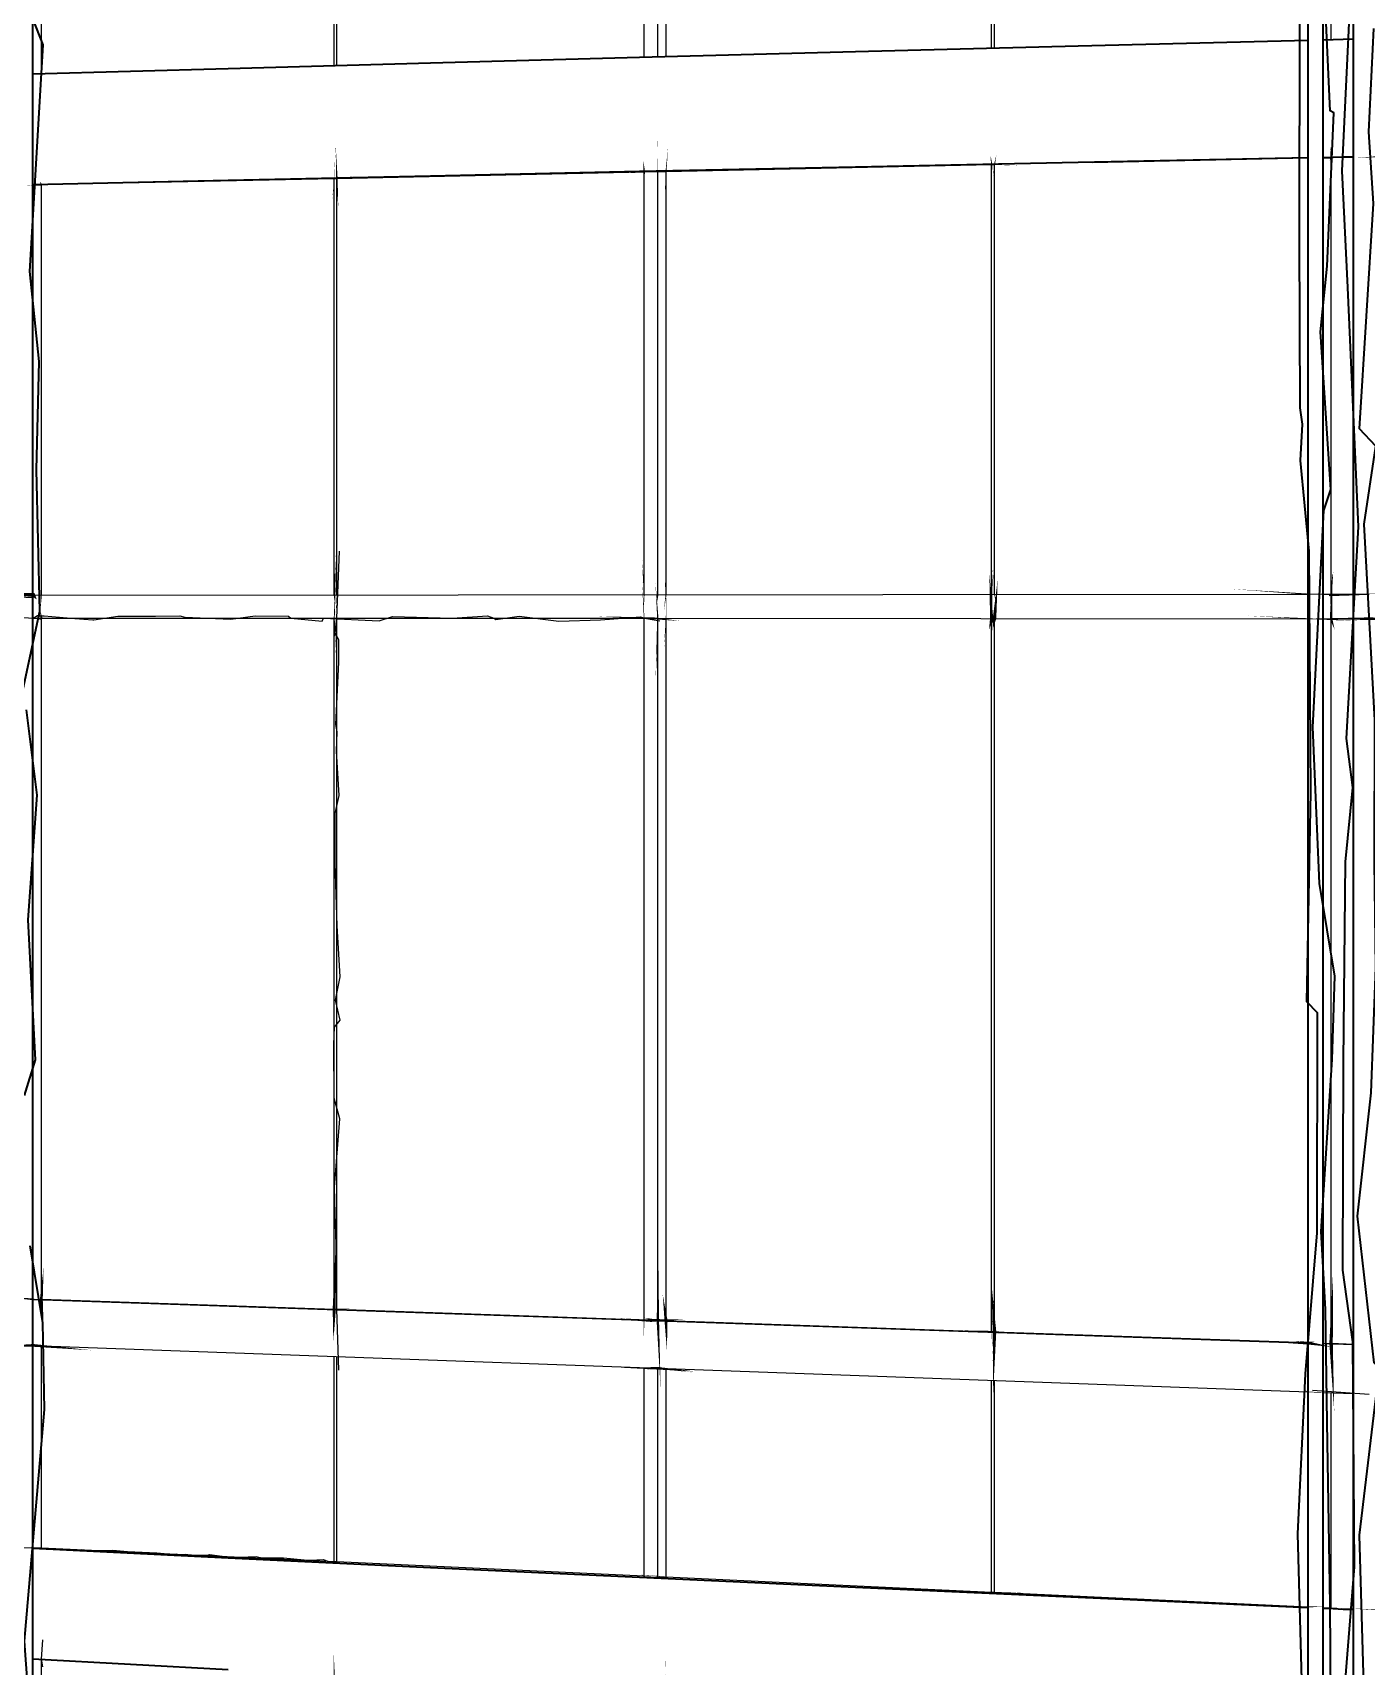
# Model space of a CAD drawing. Header units: inches. Extents: x -877 to 882, y -418 to 410.
# Drawn here: x -516 to -410, y -179.6 to -49.8 of the extents above; entities that cross this region are included whole.
import ezdxf

# ---------------------------------------------------------------- set-up
doc = ezdxf.new("R2010")
doc.units = ezdxf.units.IN
doc.header["$LTSCALE"] = 0.5
doc.header["$MEASUREMENT"] = 0
doc.layers.get('0').update_dxf_attribs({"lineweight": 18})
for name, color, linetype, lineweight in [('A-Glaz-Curt', 52, 'Continuous', 35), ('A-Glaz-Curt-Unit', 51, 'Continuous', 25), ('A-Wall', 113, 'Continuous', 35)]:
    doc.layers.add(name, color=color, linetype=linetype, lineweight=lineweight)

# ---------------------------------------------------------------- blocks, each defined once
blk = doc.blocks.new('*U12')
at = {"color": 7, "linetype": 'Continuous', "lineweight": -3}
for p, q in [((-412.79, -59.69), (-412.65, -59.68)), ((-411.19, -59.66), (-411.02, -59.65)), ((-412.65, -174.96), (-412.34, -174.97))]:
    blk.add_line(p, q, dxfattribs=at)
at = {"layer": 'A-Glaz-Curt', "color": 143, "linetype": 'Continuous', "lineweight": 35}
for p, q in [((-414.62, -215.6), (-414.62, 248.02)), ((-413.43, -215.68), (-413.43, 248.25)), ((-411.02, -215.84), (-411.02, 248.7)), ((-515.99, -208.46), (-515.99, 227.58)), ((-432.9, -50.82), (-414.62, -50.36)), ((-414.62, -59.7), (-414.62, -50.36)), ((-414.62, -50.36), (-414.62, -50.36)), ((-413.43, -50.33), (-412.63, -50.31)), ((-413.43, -59.68), (-413.43, -50.33)), ((-412.63, -50.31), (-411.82, -50.29)), ((-411.82, -50.29), (-411.02, -50.27)), ((-411.02, -59.63), (-411.02, -50.27)), ((-411.02, -50.27), (-411.02, -50.27)), ((-484.36, -52.17), (-467.75, -51.72)), ((-467.75, -51.72), (-450.6, -51.27)), ((-450.6, -51.27), (-432.9, -50.82)), ((-515.99, -53.04), (-500.44, -52.61)), ((-515.99, -61.83), (-515.99, -53.04)), ((-500.44, -52.61), (-484.36, -52.17)), ((-432.9, -60.06), (-414.62, -59.7)), ((-414.62, -59.7), (-414.62, -59.7)), ((-413.43, -59.68), (-412.63, -59.66)), ((-413.43, -59.68), (-412.79, -59.69)), ((-412.63, -59.66), (-411.82, -59.64)), ((-411.82, -59.64), (-411.02, -59.63)), ((-411.02, -59.63), (-411.02, -59.63)), ((-484.36, -61.14), (-467.75, -60.78)), ((-467.75, -60.78), (-450.6, -60.43)), ((-450.6, -60.43), (-432.9, -60.06)), ((-515.99, -61.83), (-500.44, -61.49)), ((-515.99, -61.83), (-515.3, -61.84)), ((-500.44, -61.49), (-484.36, -61.14)), ((-515.99, -170.2), (-515.3, -170.18)), ((-515.99, -178.99), (-515.99, -170.2)), ((-515.99, -170.2), (-500.44, -170.96)), ((-500.44, -170.96), (-484.36, -171.74)), ((-484.36, -171.74), (-467.75, -172.52)), ((-467.75, -172.52), (-450.6, -173.31)), ((-450.6, -173.31), (-432.9, -174.11)), ((-432.9, -174.11), (-414.62, -174.92)), ((-414.62, -184.27), (-414.62, -174.92)), ((-414.62, -174.92), (-414.62, -174.92)), ((-413.43, -174.98), (-412.79, -174.95)), ((-413.43, -184.32), (-413.43, -174.98)), ((-413.43, -174.98), (-412.63, -175.01)), ((-412.63, -175.01), (-411.82, -175.05)), ((-411.82, -175.05), (-411.02, -175.08)), ((-411.02, -184.44), (-411.02, -175.08)), ((-411.02, -175.08), (-411.02, -175.08)), ((-515.99, -178.99), (-500.44, -179.84))]:
    blk.add_line(p, q, dxfattribs=at)
at = {"layer": 'A-Glaz-Curt-Unit', "color": 141, "linetype": 'Continuous', "lineweight": 25}
for p, q in [((-412.79, -50.31), (-412.79, -33.21)), ((-465.65, -51.67), (-465.65, -35.14)), ((-515.3, -53.02), (-515.3, -36.95)), ((-412.79, -94.39), (-412.79, -59.69)), ((-491.81, -61.35), (-467.39, -60.83)), ((-465.65, -60.8), (-439.77, -60.25)), ((-465.65, -94.43), (-465.65, -60.8)), ((-431.74, -60.08), (-414.62, -59.72)), ((-515.3, -61.84), (-492.02, -61.35)), ((-515.3, -94.46), (-515.3, -61.84)), ((-515.3, -150.41), (-515.3, -96.29)), ((-465.65, -152.11), (-465.65, -96.31)), ((-412.79, -153.92), (-412.79, -96.34)), ((-515.3, -150.41), (-492.02, -151.21)), ((-491.81, -151.22), (-467.39, -152.05)), ((-465.65, -152.11), (-439.77, -153)), ((-439.54, -153.01), (-414.62, -153.86)), ((-515.3, -170.18), (-515.3, -154.11)), ((-412.79, -153.92), (-411.02, -153.98)), ((-465.65, -172.49), (-465.65, -155.93)), ((-412.79, -174.95), (-412.79, -157.86)), ((-515.3, -170.18), (-492.02, -171.26)), ((-491.81, -171.27), (-467.39, -172.41)), ((-465.65, -172.49), (-439.77, -173.7)), ((-439.54, -173.71), (-414.62, -174.87)), ((-412.79, -174.95), (-412.65, -174.96)), ((-411.99, -174.99), (-411.02, -175.03)), ((-515.3, -208.43), (-515.3, -179.02))]:
    blk.add_line(p, q, dxfattribs=at)
at = {"layer": 'A-Glaz-Curt-Unit', "color": 143, "linetype": 'Continuous', "lineweight": 25}
for p, q in [((-439.77, -50.99), (-439.77, -34.19)), ((-439.54, -50.99), (-439.54, -34.18)), ((-492.02, -52.38), (-492.02, -36.1)), ((-491.81, -52.37), (-491.81, -36.09)), ((-467.39, -51.71), (-467.39, -35.16)), ((-466.3, -51.69), (-466.3, -35.12)), ((-467.39, -60.81), (-466.3, -60.79)), ((-467.39, -94.43), (-467.39, -60.81)), ((-466.3, -94.43), (-466.3, -60.79)), ((-466.3, -60.79), (-465.65, -60.8)), ((-439.77, -94.41), (-439.77, -60.25)), ((-439.77, -60.25), (-439.54, -60.25)), ((-439.54, -94.41), (-439.54, -60.25)), ((-492.02, -94.44), (-492.02, -61.35)), ((-492.02, -61.35), (-491.81, -61.35)), ((-491.81, -94.44), (-491.81, -61.35)), ((-515.94, -94.46), (-414.64, -94.39)), ((-515.94, -96.29), (-515.94, -94.46)), ((-414.64, -96.34), (-414.64, -94.39)), ((-414.64, -94.39), (-414.62, -94.39)), ((-413.42, -96.34), (-413.42, -94.39)), ((-413.42, -94.39), (-411.02, -94.39)), ((-411.02, -96.34), (-411.02, -94.39)), ((-411.02, -94.39), (-411.02, -94.39)), ((-515.94, -96.29), (-467.37, -96.31)), ((-492.02, -151.21), (-492.02, -96.3)), ((-491.81, -151.22), (-491.81, -96.3)), ((-467.39, -152.09), (-467.39, -96.31)), ((-467.39, -96.31), (-467.37, -96.31)), ((-467.39, -96.31), (-466.62, -96.31)), ((-466.62, -96.31), (-414.64, -96.34)), ((-466.3, -152.13), (-466.3, -96.31)), ((-439.77, -153), (-439.77, -96.33)), ((-439.54, -153.01), (-439.54, -96.33)), ((-414.64, -96.34), (-414.62, -96.34)), ((-413.42, -96.34), (-411.02, -96.34)), ((-411.02, -96.34), (-411.02, -96.34)), ((-515.94, -150.43), (-515.3, -150.41)), ((-515.94, -154.09), (-515.94, -150.43)), ((-515.94, -150.43), (-466.85, -152.11)), ((-492.02, -151.21), (-491.81, -151.22)), ((-466.3, -152.13), (-414.64, -153.9)), ((-439.77, -153), (-439.54, -153.01)), ((-515.94, -154.09), (-466.3, -155.91)), ((-414.64, -157.79), (-414.64, -153.9)), ((-414.64, -153.9), (-414.62, -153.9)), ((-413.42, -153.94), (-412.79, -153.92)), ((-413.42, -157.84), (-413.42, -153.94)), ((-413.42, -153.94), (-411.02, -154.02)), ((-411.02, -157.92), (-411.02, -154.02)), ((-411.02, -154.02), (-411.02, -154.02)), ((-492.02, -171.26), (-492.02, -154.97)), ((-491.81, -171.27), (-491.81, -154.97)), ((-467.39, -172.46), (-467.39, -155.87)), ((-466.73, -155.89), (-466.3, -155.91)), ((-466.3, -172.51), (-466.3, -155.91)), ((-466.3, -155.91), (-466.3, -155.91)), ((-466.3, -155.91), (-414.64, -157.79)), ((-439.77, -173.7), (-439.77, -156.88)), ((-439.54, -173.71), (-439.54, -156.88)), ((-414.64, -157.79), (-414.62, -157.79)), ((-413.42, -157.84), (-411.02, -157.92)), ((-411.02, -157.92), (-411.02, -157.92)), ((-492.02, -171.26), (-491.81, -171.27)), ((-467.39, -172.46), (-466.3, -172.51)), ((-466.3, -172.51), (-465.65, -172.49)), ((-439.77, -173.7), (-439.54, -173.71))]:
    blk.add_line(p, q, dxfattribs=at)
blk = doc.blocks.new('New Napkin Sketch')
at = {"layer": 'A-Wall', "color": 141, "linetype": 'Continuous', "lineweight": 25}
for p, q in [((-412.79, -50.31), (-412.79, -33.21)), ((-465.65, -51.67), (-465.65, -35.14)), ((-515.3, -53.02), (-515.3, -36.95)), ((-431.74, -60.08), (-414.62, -59.72)), ((-515.3, -170.18), (-515.3, -154.11)), ((-412.79, -153.92), (-411.02, -153.98)), ((-465.65, -172.49), (-465.65, -155.93)), ((-412.79, -174.95), (-412.79, -157.86)), ((-412.79, -174.95), (-412.65, -174.96)), ((-411.99, -174.99), (-411.02, -175.03))]:
    blk.add_line(p, q, dxfattribs=at)
at = {"layer": 'A-Wall', "color": 143, "linetype": 'Continuous', "lineweight": 25}
for p, q in [((-439.77, -50.99), (-439.77, -34.19)), ((-439.54, -50.99), (-439.54, -34.18)), ((-492.02, -52.38), (-492.02, -36.1)), ((-491.81, -52.37), (-491.81, -36.09)), ((-467.39, -51.71), (-467.39, -35.16)), ((-466.3, -51.69), (-466.3, -35.12)), ((-467.39, -60.81), (-466.3, -60.79)), ((-466.3, -60.79), (-465.65, -60.8)), ((-439.77, -60.25), (-439.54, -60.25)), ((-492.02, -61.35), (-491.81, -61.35)), ((-515.94, -96.29), (-515.94, -94.46)), ((-414.64, -96.34), (-414.64, -94.39)), ((-414.64, -94.39), (-414.62, -94.39)), ((-413.42, -96.34), (-413.42, -94.39)), ((-413.42, -94.39), (-411.02, -94.39)), ((-411.02, -96.34), (-411.02, -94.39)), ((-411.02, -94.39), (-411.02, -94.39)), ((-467.39, -96.31), (-467.37, -96.31)), ((-467.39, -96.31), (-466.62, -96.31)), ((-414.64, -96.34), (-414.62, -96.34)), ((-413.42, -96.34), (-411.02, -96.34)), ((-411.02, -96.34), (-411.02, -96.34)), ((-515.94, -150.43), (-515.3, -150.41)), ((-515.94, -154.09), (-515.94, -150.43)), ((-492.02, -151.21), (-491.81, -151.22)), ((-439.77, -153), (-439.54, -153.01)), ((-414.64, -157.79), (-414.64, -153.9)), ((-414.64, -153.9), (-414.62, -153.9)), ((-413.42, -153.94), (-412.79, -153.92)), ((-413.42, -157.84), (-413.42, -153.94)), ((-413.42, -153.94), (-411.02, -154.02)), ((-411.02, -157.92), (-411.02, -154.02)), ((-411.02, -154.02), (-411.02, -154.02)), ((-492.02, -171.26), (-492.02, -154.97)), ((-491.81, -171.27), (-491.81, -154.97)), ((-467.39, -172.46), (-467.39, -155.87)), ((-466.73, -155.89), (-466.3, -155.91)), ((-466.3, -172.51), (-466.3, -155.91)), ((-466.3, -155.91), (-466.3, -155.91)), ((-439.77, -173.7), (-439.77, -156.88)), ((-439.54, -173.71), (-439.54, -156.88)), ((-414.64, -157.79), (-414.62, -157.79)), ((-413.42, -157.84), (-411.02, -157.92)), ((-411.02, -157.92), (-411.02, -157.92)), ((-492.02, -171.26), (-491.81, -171.27)), ((-467.39, -172.46), (-466.3, -172.51)), ((-466.3, -172.51), (-465.65, -172.49)), ((-439.77, -173.7), (-439.54, -173.71))]:
    blk.add_line(p, q, dxfattribs=at)
at = {"layer": 'A-Wall', "color": 143, "linetype": 'Continuous', "lineweight": 35}
for p, q in [((-432.9, -50.82), (-414.62, -50.36)), ((-414.62, -59.7), (-414.62, -50.36)), ((-414.62, -50.36), (-414.62, -50.36)), ((-413.43, -50.33), (-412.63, -50.31)), ((-413.43, -59.68), (-413.43, -50.33)), ((-412.63, -50.31), (-411.82, -50.29)), ((-411.82, -50.29), (-411.02, -50.27)), ((-411.02, -59.63), (-411.02, -50.27)), ((-411.02, -50.27), (-411.02, -50.27)), ((-484.36, -52.17), (-467.75, -51.72)), ((-467.75, -51.72), (-450.6, -51.27)), ((-450.6, -51.27), (-432.9, -50.82)), ((-515.99, -53.04), (-500.44, -52.61)), ((-515.99, -61.83), (-515.99, -53.04)), ((-500.44, -52.61), (-484.36, -52.17)), ((-432.9, -60.06), (-414.62, -59.7)), ((-414.62, -59.7), (-414.62, -59.7)), ((-413.43, -59.68), (-412.63, -59.66)), ((-413.43, -59.68), (-412.79, -59.69)), ((-412.63, -59.66), (-411.82, -59.64)), ((-411.82, -59.64), (-411.02, -59.63)), ((-411.02, -59.63), (-411.02, -59.63)), ((-484.36, -61.14), (-467.75, -60.78)), ((-467.75, -60.78), (-450.6, -60.43)), ((-450.6, -60.43), (-432.9, -60.06)), ((-515.99, -61.83), (-500.44, -61.49)), ((-515.99, -61.83), (-515.3, -61.84)), ((-500.44, -61.49), (-484.36, -61.14)), ((-515.99, -170.2), (-515.3, -170.18)), ((-515.99, -178.99), (-515.99, -170.2)), ((-515.99, -170.2), (-500.44, -170.96)), ((-500.44, -170.96), (-484.36, -171.74)), ((-484.36, -171.74), (-467.75, -172.52)), ((-467.75, -172.52), (-450.6, -173.31)), ((-450.6, -173.31), (-432.9, -174.11)), ((-432.9, -174.11), (-414.62, -174.92)), ((-414.62, -184.27), (-414.62, -174.92)), ((-414.62, -174.92), (-414.62, -174.92)), ((-413.43, -174.98), (-412.79, -174.95)), ((-413.43, -184.32), (-413.43, -174.98)), ((-413.43, -174.98), (-412.63, -175.01)), ((-412.63, -175.01), (-411.82, -175.05)), ((-411.82, -175.05), (-411.02, -175.08)), ((-411.02, -184.44), (-411.02, -175.08)), ((-411.02, -175.08), (-411.02, -175.08)), ((-515.99, -178.99), (-500.44, -179.84))]:
    blk.add_line(p, q, dxfattribs=at)
at = {"layer": 'A-Wall', "color": 7, "linetype": 'Continuous', "lineweight": -3}
for p, q in [((-412.79, -59.69), (-412.65, -59.68)), ((-411.19, -59.66), (-411.02, -59.65)), ((-412.65, -174.96), (-412.34, -174.97))]:
    blk.add_line(p, q, dxfattribs=at)
at = {"layer": 'A-Wall', "color": 143, "linetype": 'Continuous', "lineweight": 35, "extrusion": (0, 0, -1)}
for points in [[(413.58, -232.26), (413.43, -215.68), (413.39, -210.66), (413.24, -205.63), (412.72, -193.3), (412.86, -174.69), (413.09, -160.18), (413.23, -151.2), (413.58, -145.03), (412.71, -131.38), (412.49, -124.76), (413.72, -117.37), (414.23, -104.96), (413.36, -87.74), (412.82, -86.06), (413.63, -73.54), (413.09, -68.32), (412.57, -56.14), (412.87, -55.99), (413.58, -40.25)], [(410.37, -221.92), (409.82, -215.92), (409.84, -198.8), (409.43, -183.69), (410.13, -182.91), (410.54, -169.18), (408.94, -155.9), (409.37, -155.47), (410.7, -143.83), (409.61, -134.02), (409.22, -124.05), (409.35, -115.67), (409.32, -104.4), (410.16, -88.83), (409.22, -82.62), (410.54, -81.24), (409.42, -63.35), (409.79, -57.66), (409.38, -49.44)], [(413.69, -221.05), (414.62, -215.6), (414.45, -207.37), (414.05, -204.26), (414.77, -193.83), (415.02, -184.54), (415.44, -169.06), (414.81, -156.35), (413.9, -145.15), (413.86, -127.66), (414.72, -126.8), (414.41, -110.13), (414.53, -90.96), (415.23, -83.76), (415.07, -80.88), (415.25, -79.57), (415.31, -66.2), (415.27, -48.1)], [(411.17, -222.27), (411.02, -215.84), (411.69, -202.22), (411.88, -183.59), (410.93, -171.7), (411.06, -153.81), (411.85, -148.1), (411.79, -131.54), (411.64, -115.65), (411.05, -109.75), (411.57, -105.85), (410.6, -89.03), (411.47, -70.03), (411.92, -60.74), (411.19, -45.66)], [(516.31, -224.64), (515.99, -208.46), (515.4, -194.78), (516.63, -177.6), (515.04, -159.18), (515.18, -152.3), (516.19, -146.18)], [(516.65, -134.22), (515.77, -131.39), (516.36, -120.27), (515.63, -110.37), (516.47, -103.59)], [(516.82, -102.28), (515.42, -95.73), (515.69, -84.5), (515.47, -75.9), (516.22, -68.75), (515.15, -50.74), (516.45, -47.41)]]:
    blk.add_lwpolyline(points, dxfattribs=at)
at = {"layer": 'A-Wall', "color": 143, "linetype": 'Continuous', "lineweight": 25, "extrusion": (0, 0, -1)}
for points in [[(466.39, -95.18, 0, 0.103, 0), (466.3, -94.43, 0.103, 0, 0), (466.38, -91.86, 0, 0, 0), (466.18, -89.34, 0, 0, 0), (466.32, -87.88, 0, 0, 0), (466.19, -87.02, 0, 0, 0), (466.45, -86.21, 0, 0, 0), (466.35, -84.65, 0, 0, 0), (466.44, -83.29, 0, 0, 0), (466.36, -81.56, 0, 0, 0), (466.16, -79.63, 0, 0, 0), (466.35, -78.49, 0, 0, 0), (466.29, -76.43, 0, 0, 0), (466.34, -73.42, 0, 0, 0), (466.3, -70.34, 0, 0, 0), (466.2, -69.4, 0, 0, 0), (466.43, -67.61, 0, 0, 0), (466.19, -66.93, 0, 0, 0), (466.31, -63.8, 0, 0.0369, 0), (466.3, -60.79, 0.0369, 0, 0), (466.33, -58.24, 0, 0, 0)], [(491.98, -95.01, 0, 0.0954, 0), (492.02, -94.44, 0.0954, 0, 0), (491.89, -91.27, 0, 0, 0), (492.06, -87.97, 0, 0, 0), (491.99, -86.51, 0, 0, 0), (491.96, -86.17, 0, 0, 0), (492.08, -85.64, 0, 0, 0), (492.14, -82.81, 0, 0, 0), (491.93, -80.67, 0, 0, 0), (491.85, -80.44, 0, 0, 0), (491.97, -78.23, 0, 0, 0), (492.05, -76.22, 0, 0, 0), (491.87, -73.39, 0, 0, 0), (491.96, -73.33, 0, 0, 0), (492.1, -70.98, 0, 0, 0), (492.02, -70.57, 0, 0, 0), (492.12, -69.73, 0, 0, 0), (492.15, -69.68, 0, 0, 0), (492.02, -66.65, 0, 0, 0), (492.03, -65.9, 0, 0, 0), (492.18, -63.15, 0, 0.0271, 0), (492.02, -61.35, 0.0271, 0, 0), (491.91, -58.7, 0, 0, 0)], [(491.9, -95.92, 0, 0.0404, 0), (491.81, -94.44, 0.0404, 0, 0), (491.89, -91.95, 0, 0, 0), (491.83, -88.87, 0, 0, 0), (491.73, -87.44, 0, 0, 0), (491.66, -84.36, 0, 0, 0), (491.89, -84.07, 0, 0, 0), (491.8, -80.89, 0, 0, 0), (491.84, -78.07, 0, 0, 0), (491.94, -76.56, 0, 0, 0), (491.89, -76.4, 0, 0, 0), (491.88, -73.3, 0, 0, 0), (491.95, -72.44, 0, 0, 0), (491.9, -70.26, 0, 0, 0), (491.76, -68.99, 0, 0, 0), (491.97, -67.31, 0, 0, 0), (491.86, -64.83, 0, 0, 0), (491.7, -63.64, 0, 0.115, 0), (491.81, -61.35, 0.115, 0, 0), (491.9, -58.84, 0, 0, 0)], [(439.68, -97.74, 0, 0.106, 0), (439.77, -94.41, 0.106, 0, 0), (439.67, -92.44, 0, 0, 0), (439.86, -89.67, 0, 0, 0), (439.6, -88.66, 0, 0, 0), (439.64, -85.29, 0, 0, 0), (439.84, -82.82, 0, 0, 0), (439.77, -81.23, 0, 0, 0), (439.61, -79.43, 0, 0, 0), (439.9, -78.71, 0, 0, 0), (439.71, -75.97, 0, 0, 0), (439.87, -75.6, 0, 0, 0), (439.62, -73.15, 0, 0, 0), (439.94, -69.74, 0, 0, 0), (439.8, -66.79, 0, 0, 0), (439.77, -66.29, 0, 0, 0), (439.74, -66.28, 0, 0, 0), (439.82, -65.72, 0, 0, 0), (439.6, -64.58, 0, 0, 0), (439.79, -62.29, 0, 0.117, 0), (439.77, -60.25, 0.117, 0, 0), (439.84, -59.58, 0, 0, 0)], [(439.46, -94.91, 0, 0.0588, 0), (439.54, -94.41, 0.0588, 0, 0), (439.65, -92.48, 0, 0, 0), (439.62, -89.92, 0, 0, 0), (439.43, -87.98, 0, 0, 0), (439.68, -87.11, 0, 0, 0), (439.63, -83.76, 0, 0, 0), (439.47, -81.76, 0, 0, 0), (439.61, -81.21, 0, 0, 0), (439.39, -78.86, 0, 0, 0), (439.52, -78.78, 0, 0, 0), (439.62, -78.65, 0, 0, 0), (439.71, -76.23, 0, 0, 0), (439.66, -73.58, 0, 0, 0), (439.55, -73.24, 0, 0, 0), (439.6, -71.47, 0, 0, 0), (439.55, -69.97, 0, 0, 0), (439.46, -68.56, 0, 0, 0), (439.48, -65.42, 0, 0, 0), (439.58, -64.09, 0, 0, 0), (439.68, -62.68, 0, 0, 0), (439.63, -61.85, 0, 0, 0), (439.65, -61.11, 0, 0.083, 0), (439.54, -60.25, 0.083, 0, 0), (439.39, -59.46, 0, 0, 0)], [(467.44, -95.96, 0, 0.0719, 0), (467.39, -94.43, 0.0719, 0, 0), (467.55, -91.62, 0, 0, 0), (467.29, -88.74, 0, 0, 0), (467.29, -85.72, 0, 0, 0), (467.38, -83.2, 0, 0, 0), (467.39, -81.9, 0, 0, 0), (467.39, -79.92, 0, 0, 0), (467.35, -78.58, 0, 0, 0), (467.39, -77.89, 0, 0, 0), (467.46, -76.23, 0, 0, 0), (467.45, -74.78, 0, 0, 0), (467.26, -73.02, 0, 0, 0), (467.38, -71.19, 0, 0, 0), (467.32, -71.1, 0, 0, 0), (467.29, -70.26, 0, 0, 0), (467.47, -69.73, 0, 0, 0), (467.51, -68.72, 0, 0, 0), (467.22, -66.85, 0, 0, 0), (467.55, -65.43, 0, 0, 0), (467.26, -65.39, 0, 0, 0), (467.22, -62.9, 0, 0, 0), (467.39, -61.57, 0, 0.146, 0), (467.39, -60.81, 0.146, 0, 0), (467.46, -59.89, 0, 0, 0)], [(492.09, -153.82, 0, 0.251, 0), (492.02, -151.21, 0.251, 0, 0), (491.91, -146.14, 0, 0, 0), (492.24, -144.88, 0, 0, 0), (491.84, -144.67, 0, 0, 0), (491.93, -141.53, 0, 0, 0), (492.24, -138.62, 0, 0, 0), (491.97, -137.94, 0, 0, 0), (491.75, -136.2, 0, 0, 0), (492.18, -135.67, 0, 0, 0), (492.05, -130.43, 0, 0, 0), (492.08, -128.17, 0, 0, 0), (492.26, -122.92, 0, 0, 0), (492.13, -118.44, 0, 0, 0), (491.94, -117.7, 0, 0, 0), (491.93, -116.78, 0, 0, 0), (491.89, -114.85, 0, 0, 0), (492.15, -111.94, 0, 0, 0), (492.12, -108.54, 0, 0, 0), (491.9, -107.3, 0, 0, 0), (491.91, -102.24, 0, 0, 0), (491.88, -99.27, 0, 0.0806, 0), (492.02, -96.3, 0.0806, 0, 0), (491.85, -91.79, 0, 0, 0)], [(467.43, -153.68, 0, 0.0621, 0), (467.39, -152.09, 0.0621, 0, 0), (467.46, -148.1, 0, 0, 0), (467.49, -146.69, 0, 0, 0), (467.21, -142.62, 0, 0, 0), (467.47, -139.03, 0, 0, 0), (467.44, -136.77, 0, 0, 0), (467.25, -132.56, 0, 0, 0), (467.66, -128.27, 0, 0, 0), (467.58, -127.7, 0, 0, 0), (467.54, -123.95, 0, 0, 0), (467.14, -123.75, 0, 0, 0), (467.18, -120.97, 0, 0, 0), (467.41, -118.74, 0, 0, 0), (467.57, -116.2, 0, 0, 0), (467.54, -113.8, 0, 0, 0), (467.6, -108.98, 0, 0, 0), (467.39, -106.04, 0, 0, 0), (467.53, -104.29, 0, 0, 0), (467.58, -103.97, 0, 0, 0), (467.42, -103.14, 0, 0, 0), (467.41, -98.48, 0, 0, 0), (467.45, -97.65, 0, 0.0594, 0), (467.39, -96.31, 0.0594, 0, 0), (467.55, -93.38, 0, 0, 0)], [(439.66, -155.64, 0, 0.0222, 0), (439.77, -153, 0.0222, 0, 0), (439.53, -149.14, 0, 0, 0), (439.54, -148.14, 0, 0, 0), (439.87, -142.98, 0, 0, 0), (439.84, -140.7, 0, 0, 0), (439.77, -136.45, 0, 0, 0), (439.93, -131.7, 0, 0, 0), (439.98, -130.25, 0, 0, 0), (439.92, -127.02, 0, 0, 0), (439.53, -126.94, 0, 0, 0), (439.53, -121.57, 0, 0, 0), (440.04, -120.61, 0, 0, 0), (439.68, -119.37, 0, 0, 0), (439.85, -117.21, 0, 0, 0), (439.73, -115.34, 0, 0, 0), (439.81, -113.44, 0, 0, 0), (439.75, -108.78, 0, 0, 0), (439.75, -103.18, 0, 0, 0), (439.66, -102.06, 0, 0, 0), (439.56, -101.1, 0, 0, 0), (439.98, -97.2, 0, 0.255, 0), (439.77, -96.33, 0.255, 0, 0), (439.95, -92.77, 0, 0, 0)], [(439.65, -157.85, 0, 0.281, 0), (439.54, -153.01, 0.281, 0, 0), (439.78, -149.22, 0, 0, 0), (439.45, -148.24, 0, 0, 0), (439.7, -144.46, 0, 0, 0), (439.35, -138.99, 0, 0, 0), (439.27, -134.35, 0, 0, 0), (439.65, -130.17, 0, 0, 0), (439.49, -125.93, 0, 0, 0), (439.72, -121.53, 0, 0, 0), (439.57, -120.85, 0, 0, 0), (439.62, -115.79, 0, 0, 0), (439.36, -112.38, 0, 0, 0), (439.8, -110.74, 0, 0, 0), (439.35, -105.7, 0, 0, 0), (439.79, -105.28, 0, 0, 0), (439.79, -101.94, 0, 0, 0), (439.61, -99.35, 0, 0, 0), (439.64, -97.99, 0, 0, 0), (439.67, -97.09, 0, 0.281, 0), (439.54, -96.33, 0.281, 0, 0), (439.29, -93.24, 0, 0, 0)], [(520.04, -94.26, 0, 0.309, 0), (515.94, -94.46, 0.309, 0, 0), (515.66, -94.82, 0, 0, 0), (507.97, -94.1, 0, 0, 0), (499.48, -94.51, 0, 0, 0), (496.02, -94.35, 0, 0, 0), (493.62, -94.03, 0, 0, 0), (491.9, -94.16, 0, 0, 0), (486.31, -94.38, 0, 0, 0), (479.38, -94.82, 0, 0, 0), (478.3, -94.31, 0, 0, 0), (477.16, -94.24, 0, 0, 0), (469.24, -94.46, 0, 0, 0), (461.48, -94.18, 0, 0, 0), (452.5, -94.28, 0, 0, 0), (450.93, -94.02, 0, 0, 0), (445.78, -94.52, 0, 0, 0), (442.22, -94.17, 0, 0, 0), (432.28, -93.92, 0, 0, 0), (427.31, -93.96, 0, 0, 0), (420.81, -93.97, 0, 0.0959, 0), (414.64, -94.39, 0.0959, 0, 0), (407.55, -94.36, 0, 0, 0)], [(466.07, -157.68, 0, 0.196, 0), (466.3, -152.13, 0.196, 0, 0), (466.26, -147.08, 0, 0, 0), (466.18, -143.72, 0, 0, 0), (466.27, -139.19, 0, 0, 0), (466.28, -135.78, 0, 0, 0), (466.46, -132.04, 0, 0, 0), (466.17, -128.2, 0, 0, 0), (466.38, -127.99, 0, 0, 0), (466.53, -126.42, 0, 0, 0), (466.3, -125.85, 0, 0, 0), (466.38, -124.84, 0, 0, 0), (466.5, -120.11, 0, 0, 0), (466.39, -118.79, 0, 0, 0), (466.48, -114, 0, 0, 0), (466.55, -109.48, 0, 0, 0), (466.44, -106.57, 0, 0, 0), (466.48, -101.28, 0, 0.108, 0), (466.3, -96.31, 0.108, 0, 0), (466.49, -93.48, 0, 0, 0)], [(414.79, -96.34, 0, 0.209, 0), (409.76, -96.34, 0.209, 0, 0), (406.09, -96.33, 0, 0, 0), (405.34, -96.36, 0, 0, 0), (404.52, -96.24, 0, 0, 0), (404.32, -96.63, 0, 0, 0), (401.28, -96.37, 0, 0, 0), (398.01, -96.5, 0, 0, 0), (395.13, -96.33, 0, 0, 0), (392.52, -96.05, 0, 0, 0), (388.17, -96.15, 0, 0, 0), (385.51, -96.19, 0, 0, 0), (385.06, -96.29, 0, 0, 0), (382.5, -96.65, 0, 0, 0), (378.33, -96.52, 0, 0, 0), (373.83, -96.38, 0, 0, 0), (373.04, -96.6, 0, 0, 0), (367.6, -96.61, 0, 0, 0), (361.93, -96.11, 0, 0, 0), (357.45, -96.17, 0, 0, 0), (356.67, -96.34, 0, 0, 0), (355.43, -96.56, 0, 0.0341, 0), (350.55, -96.37, 0.0341, 0, 0), (346.36, -96.09, 0, 0, 0)], [(471.01, -96.16, 0, 0.149, 0), (466.62, -96.31, 0.149, 0, 0), (464.54, -96.52, 0, 0, 0), (462.55, -96.08, 0, 0, 0), (458.52, -96.11, 0, 0, 0), (454.39, -96.25, 0, 0, 0), (454.12, -96.15, 0, 0, 0), (451.85, -96.45, 0, 0, 0), (451.57, -96.17, 0, 0, 0), (451.39, -96.11, 0, 0, 0), (450.54, -96.53, 0, 0, 0), (446.74, -96.41, 0, 0, 0), (446.55, -96.34, 0, 0, 0), (442.45, -96.58, 0, 0, 0), (441.53, -96.35, 0, 0, 0), (436.46, -96.58, 0, 0, 0), (433.14, -96.38, 0, 0, 0), (432.32, -96.38, 0, 0, 0), (428.96, -96.2, 0, 0, 0), (428.2, -96.14, 0, 0, 0), (426.01, -96.23, 0, 0, 0), (424.42, -96.11, 0, 0, 0), (419.41, -96.11, 0, 0.0725, 0), (414.64, -96.34, 0.0725, 0, 0), (410.32, -96.53, 0, 0, 0)], [(518.76, -150.18, 0, 0.134, 0), (515.94, -150.43, 0.134, 0, 0), (515.85, -150.38, 0, 0, 0), (511.92, -150.32, 0, 0, 0), (508.81, -150.85, 0, 0, 0), (506.51, -150.52, 0, 0, 0), (504.04, -150.64, 0, 0, 0), (499.73, -150.91, 0, 0, 0), (495.15, -151.23, 0, 0, 0), (490.39, -151.1, 0, 0, 0), (485.95, -151.58, 0, 0, 0), (484.43, -151.71, 0, 0, 0), (481.55, -151.84, 0, 0, 0), (480.88, -151.55, 0, 0, 0), (477.94, -151.89, 0, 0, 0), (473.26, -151.67, 0, 0, 0), (468.74, -152.07, 0, 0.228, 0), (466.85, -152.11, 0.228, 0, 0), (464.3, -152.03, 0, 0, 0)], [(467.45, -151.88, 0, 0.161, 0), (466.3, -152.13, 0.161, 0, 0), (461.3, -152.26, 0, 0, 0), (458.48, -152.6, 0, 0, 0), (454.05, -152.63, 0, 0, 0), (453.62, -152.55, 0, 0, 0), (453.58, -152.59, 0, 0, 0), (449.18, -152.74, 0, 0, 0), (444.84, -153.07, 0, 0, 0), (442.68, -153.07, 0, 0, 0), (439.35, -152.87, 0, 0, 0), (437.62, -153.31, 0, 0, 0), (433.16, -153.06, 0, 0, 0), (428.19, -153.33, 0, 0, 0), (424.55, -153.65, 0, 0, 0), (423.62, -153.76, 0, 0, 0), (419.13, -153.9, 0, 0, 0), (418.94, -153.84, 0, 0, 0), (415.81, -153.94, 0, 0.239, 0), (414.64, -153.9, 0.239, 0, 0), (412.65, -154.22, 0, 0, 0)], [(519.02, -154.17, 0, 0.217, 0), (515.94, -154.09, 0.217, 0, 0), (511.27, -154.48, 0, 0, 0), (507.67, -154.35, 0, 0, 0), (506.75, -154.65, 0, 0, 0), (505.39, -154.48, 0, 0, 0), (501.9, -154.7, 0, 0, 0), (498.22, -154.85, 0, 0, 0), (493.43, -154.98, 0, 0, 0), (491.82, -154.86, 0, 0, 0), (487.45, -154.9, 0, 0, 0), (484.2, -155.26, 0, 0, 0), (481.43, -155.35, 0, 0, 0), (481.1, -155.2, 0, 0, 0), (477.34, -155.63, 0, 0, 0), (473.7, -155.44, 0, 0, 0), (470.61, -155.66, 0, 0, 0), (467.21, -155.99, 0, 0.0839, 0), (466.3, -155.91, 0.0839, 0, 0), (463.47, -156.24, 0, 0, 0)], [(469.02, -155.87, 0, 0.205, 0), (466.3, -155.91, 0.205, 0, 0), (463.33, -156.16, 0, 0, 0), (459.91, -156.06, 0, 0, 0), (455.08, -156.06, 0, 0, 0), (452.12, -156.38, 0, 0, 0), (448.31, -156.32, 0, 0, 0), (443.35, -156.54, 0, 0, 0), (438.79, -156.81, 0, 0, 0), (433.75, -157.18, 0, 0, 0), (428.59, -157.41, 0, 0, 0), (423.92, -157.28, 0, 0, 0), (421.31, -157.7, 0, 0, 0), (420.91, -157.41, 0, 0, 0), (418.53, -157.81, 0, 0, 0), (414.88, -157.63, 0, 0.0566, 0), (414.64, -157.79, 0.0566, 0, 0), (410.03, -157.96, 0, 0, 0)], [(492.16, -212.49, 0, 0.139, 0), (492.02, -210.07, 0.139, 0, 0), (492.12, -210.05, 0, 0, 0), (492.11, -207.73, 0, 0, 0), (492.17, -206.75, 0, 0, 0), (491.93, -204.62, 0, 0, 0), (492.1, -201.93, 0, 0, 0), (492.08, -200.41, 0, 0, 0), (492.06, -200.15, 0, 0, 0), (492.09, -198.96, 0, 0, 0), (492.06, -196.23, 0, 0, 0), (492.16, -194.11, 0, 0, 0), (491.94, -192.28, 0, 0, 0), (491.97, -189.95, 0, 0, 0), (492.09, -188.74, 0, 0, 0), (491.97, -187.78, 0, 0, 0), (492.01, -184.86, 0, 0, 0), (492.07, -182.35, 0, 0, 0), (491.94, -180.86, 0, 0.0851, 0), (492.02, -180.29, 0.0851, 0, 0), (492.07, -178.38, 0, 0, 0)]]:
    blk.add_lwpolyline(points, format="xyseb", dxfattribs=at)
at = {"layer": 'A-Wall', "color": 141, "linetype": 'Continuous', "lineweight": 25, "extrusion": (0, 0, -1)}
for points in [[(465.81, -95.66, 0, 0.0871, 0), (465.65, -94.43, 0.0871, 0, 0), (465.74, -93.29, 0, 0, 0), (465.51, -92.52, 0, 0, 0), (465.75, -89.64, 0, 0, 0), (465.6, -89.58, 0, 0, 0), (465.57, -87.8, 0, 0, 0), (465.67, -86.8, 0, 0, 0), (465.75, -83.52, 0, 0, 0), (465.59, -81.82, 0, 0, 0), (465.61, -80.98, 0, 0, 0), (465.82, -78.74, 0, 0, 0), (465.49, -77.59, 0, 0, 0), (465.71, -77.18, 0, 0, 0), (465.8, -76.55, 0, 0, 0), (465.55, -73.58, 0, 0, 0), (465.71, -70.31, 0, 0, 0), (465.67, -68.37, 0, 0, 0), (465.67, -68.34, 0, 0, 0), (465.63, -66.41, 0, 0, 0), (465.6, -63.24, 0, 0, 0), (465.73, -62.39, 0, 0.0795, 0), (465.65, -60.8, 0.0795, 0, 0), (465.49, -58.86, 0, 0, 0)], [(412.81, -96.17, 0, 0.136, 0), (412.79, -94.39, 0.136, 0, 0), (412.62, -92.61, 0, 0, 0), (412.86, -89.17, 0, 0, 0), (412.83, -85.89, 0, 0, 0), (412.75, -85.12, 0, 0, 0), (412.62, -81.94, 0, 0, 0), (412.61, -79, 0, 0, 0), (412.69, -75.67, 0, 0, 0), (412.93, -74.51, 0, 0, 0), (412.95, -74.02, 0, 0, 0), (412.64, -73.49, 0, 0, 0), (412.68, -70.21, 0, 0, 0), (412.63, -69.68, 0, 0, 0), (412.92, -66.29, 0, 0, 0), (412.94, -63.03, 0, 0, 0), (412.64, -61.54, 0, 0, 0), (412.9, -59.92, 0, 0.113, 0), (412.79, -59.69, 0.113, 0, 0), (412.87, -58.82, 0, 0, 0)], [(410.96, -59.74, 0, 0.0739, 0), (409.14, -59.62, 0.0739, 0, 0), (408.78, -59.5, 0, 0, 0), (407.46, -59.56, 0, 0, 0), (407.42, -59.54, 0, 0, 0), (406.3, -59.69, 0, 0, 0), (405.29, -59.6, 0, 0, 0), (404.4, -59.53, 0, 0, 0), (402.68, -59.38, 0, 0, 0), (400.38, -59.41, 0, 0, 0), (399.81, -59.57, 0, 0, 0), (399.19, -59.52, 0, 0, 0), (397.44, -59.36, 0, 0, 0), (396.77, -59.52, 0, 0, 0), (395.27, -59.34, 0, 0, 0), (392.68, -59.32, 0, 0, 0), (391.28, -59.19, 0, 0, 0), (389.17, -59.12, 0, 0, 0), (386.9, -59.33, 0, 0, 0), (384.64, -59.06, 0, 0, 0), (382.17, -59.12, 0, 0, 0), (381.01, -59.07, 0, 0.0335, 0), (380.62, -59.09, 0.0335, 0, 0), (380.46, -59.07, 0, 0, 0)], [(494.13, -61.4, 0, 0.112, 0), (491.81, -61.35, 0.112, 0, 0), (490.41, -61.2, 0, 0, 0), (490.35, -61.21, 0, 0, 0), (488.07, -61.22, 0, 0, 0), (486.04, -61.12, 0, 0, 0), (485.62, -61.13, 0, 0, 0), (483.35, -61.08, 0, 0, 0), (482.06, -61.23, 0, 0, 0), (479.79, -60.99, 0, 0, 0), (477.81, -61.05, 0, 0, 0), (477.55, -60.94, 0, 0, 0), (475.58, -60.97, 0, 0, 0), (474.16, -60.97, 0, 0, 0), (472.77, -60.85, 0, 0, 0), (471.27, -60.86, 0, 0, 0), (471.22, -60.82, 0, 0, 0), (469.22, -60.75, 0, 0, 0), (468.66, -60.93, 0, 0.0943, 0), (467.39, -60.83, 0.0943, 0, 0), (467.08, -60.72, 0, 0, 0)], [(466.45, -60.82, 0, 0.107, 0), (465.65, -60.8, 0.107, 0, 0), (463.29, -60.74, 0, 0, 0), (462.95, -60.68, 0, 0, 0), (460.47, -60.79, 0, 0, 0), (458.02, -60.68, 0, 0, 0), (456.62, -60.7, 0, 0, 0), (456.19, -60.51, 0, 0, 0), (455.42, -60.53, 0, 0, 0), (452.9, -60.47, 0, 0, 0), (452.19, -60.46, 0, 0, 0), (452.01, -60.59, 0, 0, 0), (451.62, -60.54, 0, 0, 0), (449.47, -60.34, 0, 0, 0), (447.11, -60.51, 0, 0, 0), (445.39, -60.43, 0, 0, 0), (445.37, -60.35, 0, 0, 0), (443.45, -60.27, 0, 0, 0), (441.96, -60.23, 0, 0, 0), (441.91, -60.3, 0, 0, 0), (440.22, -60.21, 0, 0.0349, 0), (439.77, -60.25, 0.0349, 0, 0), (437.62, -60.33, 0, 0, 0)], [(516.58, -61.93, 0, 0.0699, 0), (515.3, -61.84, 0.0699, 0, 0), (513.19, -61.73, 0, 0, 0), (511.45, -61.76, 0, 0, 0), (510.31, -61.68, 0, 0, 0), (509.97, -61.67, 0, 0, 0), (509.42, -61.81, 0, 0, 0), (508.61, -61.7, 0, 0, 0), (507.08, -61.74, 0, 0, 0), (505.2, -61.66, 0, 0, 0), (503.19, -61.56, 0, 0, 0), (501.44, -61.64, 0, 0, 0), (500.2, -61.43, 0, 0, 0), (498.14, -61.39, 0, 0, 0), (497.94, -61.41, 0, 0, 0), (496.79, -61.37, 0, 0, 0), (496.26, -61.37, 0, 0, 0), (495.38, -61.38, 0, 0, 0), (494.7, -61.43, 0, 0, 0), (494.06, -61.43, 0, 0, 0), (492.98, -61.38, 0, 0, 0), (492.71, -61.38, 0, 0.0389, 0), (492.02, -61.35, 0.0389, 0, 0), (491.34, -61.24, 0, 0, 0)], [(515.39, -95.83, 0, 0.0856, 0), (515.3, -94.46, 0.0856, 0, 0), (515.34, -93.9, 0, 0, 0), (515.23, -91.58, 0, 0, 0), (515.35, -88.48, 0, 0, 0), (515.2, -87.07, 0, 0, 0), (515.15, -83.89, 0, 0, 0), (515.46, -82.7, 0, 0, 0), (515.17, -81.82, 0, 0, 0), (515.44, -79.46, 0, 0, 0), (515.42, -78.51, 0, 0, 0), (515.23, -75.74, 0, 0, 0), (515.27, -73.56, 0, 0, 0), (515.41, -72.55, 0, 0, 0), (515.24, -71.8, 0, 0, 0), (515.26, -71.01, 0, 0, 0), (515.23, -69.65, 0, 0, 0), (515.22, -68.4, 0, 0, 0), (515.15, -65.89, 0, 0, 0), (515.24, -63.68, 0, 0.117, 0), (515.3, -61.84, 0.117, 0, 0), (515.42, -61.59, 0, 0, 0)], [(412.54, -159.35, 0, 0.275, 0), (412.79, -153.92, 0.275, 0, 0), (412.63, -148.28, 0, 0, 0), (412.71, -145.52, 0, 0, 0), (412.87, -142.96, 0, 0, 0), (413.07, -141.06, 0, 0, 0), (412.83, -137.98, 0, 0, 0), (412.72, -136.65, 0, 0, 0), (412.93, -132.06, 0, 0, 0), (412.62, -129.93, 0, 0, 0), (412.71, -125.86, 0, 0, 0), (413.06, -121.29, 0, 0, 0), (412.66, -118.5, 0, 0, 0), (412.95, -112.82, 0, 0, 0), (413.07, -109.2, 0, 0, 0), (412.62, -104.64, 0, 0, 0), (412.79, -101.59, 0, 0, 0), (412.57, -99.46, 0, 0, 0), (413, -98.73, 0, 0, 0), (412.51, -97.2, 0, 0.201, 0), (412.79, -96.34, 0.201, 0, 0), (412.68, -92.33, 0, 0, 0)], [(465.58, -154.47, 0, 0.242, 0), (465.65, -152.11, 0.242, 0, 0), (465.91, -150.06, 0, 0, 0), (465.8, -146.83, 0, 0, 0), (465.89, -141.37, 0, 0, 0), (465.45, -140.48, 0, 0, 0), (465.61, -135.38, 0, 0, 0), (465.59, -130.38, 0, 0, 0), (465.71, -125.01, 0, 0, 0), (465.45, -121.55, 0, 0, 0), (465.73, -120.58, 0, 0, 0), (465.78, -120.47, 0, 0, 0), (465.75, -114.99, 0, 0, 0), (465.44, -114.91, 0, 0, 0), (465.45, -110.66, 0, 0, 0), (465.56, -105.08, 0, 0, 0), (465.61, -103.15, 0, 0, 0), (465.82, -98.84, 0, 0.0452, 0), (465.65, -96.31, 0.0452, 0, 0), (465.59, -94.08, 0, 0, 0)], [(515.08, -153.89, 0, 0.225, 0), (515.3, -150.41, 0.225, 0, 0), (515.12, -147.9, 0, 0, 0), (515.21, -147.46, 0, 0, 0), (515.23, -142.08, 0, 0, 0), (515.03, -137.55, 0, 0, 0), (515.16, -136.1, 0, 0, 0), (515.3, -134.3, 0, 0, 0), (515.13, -130.3, 0, 0, 0), (515.21, -126.74, 0, 0, 0), (515.11, -126.32, 0, 0, 0), (515.34, -122.96, 0, 0, 0), (515.04, -118.05, 0, 0, 0), (515.36, -114.06, 0, 0, 0), (515.07, -109.34, 0, 0, 0), (515.19, -109.18, 0, 0, 0), (515.04, -108.25, 0, 0, 0), (515.26, -107.8, 0, 0, 0), (515.34, -106.64, 0, 0, 0), (515.49, -105.45, 0, 0, 0), (515.23, -102.36, 0, 0, 0), (515.48, -101.02, 0, 0, 0), (515.46, -96.45, 0, 0.172, 0), (515.3, -96.29, 0.172, 0, 0), (515.39, -95.69, 0, 0, 0)], [(516.74, -150.38, 0, 0.027, 0), (515.3, -150.41, 0.027, 0, 0), (514.7, -150.53, 0, 0, 0), (512.94, -150.45, 0, 0, 0), (511.81, -150.56, 0, 0, 0), (509.74, -150.72, 0, 0, 0), (508.69, -150.7, 0, 0, 0), (507.56, -150.7, 0, 0, 0), (506.23, -150.72, 0, 0, 0), (506.04, -150.75, 0, 0, 0), (505.69, -150.83, 0, 0, 0), (505.62, -150.82, 0, 0, 0), (503.92, -150.92, 0, 0, 0), (503.49, -150.85, 0, 0, 0), (501.51, -151, 0, 0, 0), (499.26, -151.01, 0, 0, 0), (497.57, -151.11, 0, 0, 0), (496.44, -151.07, 0, 0, 0), (494.58, -151.09, 0, 0, 0), (494.32, -151.24, 0, 0, 0), (492.38, -151.25, 0, 0, 0), (492.06, -151.29, 0, 0.0626, 0), (492.02, -151.21, 0.0626, 0, 0), (490.3, -151.16, 0, 0, 0)], [(494.01, -151.17, 0, 0.115, 0), (491.81, -151.22, 0.115, 0, 0), (491.06, -151.3, 0, 0, 0), (490.37, -151.22, 0, 0, 0), (489.71, -151.21, 0, 0, 0), (488.72, -151.32, 0, 0, 0), (487.3, -151.33, 0, 0, 0), (486.16, -151.33, 0, 0, 0), (485.91, -151.49, 0, 0, 0), (484.69, -151.57, 0, 0, 0), (482.39, -151.63, 0, 0, 0), (479.96, -151.6, 0, 0, 0), (479.06, -151.74, 0, 0, 0), (478.06, -151.76, 0, 0, 0), (476.96, -151.63, 0, 0, 0), (475.95, -151.71, 0, 0, 0), (474.31, -151.84, 0, 0, 0), (473.52, -151.88, 0, 0, 0), (473.39, -151.8, 0, 0, 0), (471.87, -151.79, 0, 0, 0), (469.44, -151.94, 0, 0.0589, 0), (467.39, -152.05, 0.0589, 0, 0), (466.23, -152.08, 0, 0, 0)], [(466.84, -152.15, 0, 0.103, 0), (465.65, -152.11, 0.103, 0, 0), (465.02, -152.22, 0, 0, 0), (464.69, -152.09, 0, 0, 0), (464.24, -152.15, 0, 0, 0), (463.47, -152.15, 0, 0, 0), (461.21, -152.18, 0, 0, 0), (458.63, -152.37, 0, 0, 0), (456.76, -152.31, 0, 0, 0), (456.71, -152.55, 0, 0, 0), (455.19, -152.4, 0, 0, 0), (454.72, -152.61, 0, 0, 0), (453.22, -152.59, 0, 0, 0), (451.53, -152.68, 0, 0, 0), (449.06, -152.62, 0, 0, 0), (446.48, -152.67, 0, 0, 0), (446.3, -152.65, 0, 0, 0), (445.38, -152.88, 0, 0, 0), (445.27, -152.78, 0, 0, 0), (444.08, -152.78, 0, 0, 0), (443.88, -152.94, 0, 0, 0), (442.01, -152.9, 0, 0.125, 0), (439.77, -153, 0.125, 0, 0), (437.85, -153.1, 0, 0, 0)], [(440.69, -152.93, 0, 0.0511, 0), (439.54, -153.01, 0.0511, 0, 0), (438.81, -153.12, 0, 0, 0), (438.02, -153.16, 0, 0, 0), (435.57, -153.26, 0, 0, 0), (433.09, -153.11, 0, 0, 0), (431.97, -153.39, 0, 0, 0), (429.56, -153.26, 0, 0, 0), (428.33, -153.35, 0, 0, 0), (427.32, -153.43, 0, 0, 0), (425.67, -153.48, 0, 0, 0), (424.64, -153.47, 0, 0, 0), (423.35, -153.66, 0, 0, 0), (422.3, -153.53, 0, 0, 0), (420.51, -153.73, 0, 0, 0), (419.86, -153.79, 0, 0, 0), (418.39, -153.66, 0, 0, 0), (416.62, -153.72, 0, 0, 0), (415.69, -153.73, 0, 0.113, 0), (414.62, -153.86, 0.113, 0, 0), (414.09, -153.8, 0, 0, 0)], [(494.19, -171.25, 0, 0.0145, 0), (491.81, -171.27, 0.0145, 0, 0), (490.61, -171.39, 0, 0, 0), (488.3, -171.34, 0, 0, 0), (486.16, -171.57, 0, 0, 0), (485.8, -171.63, 0, 0, 0), (483.43, -171.72, 0, 0, 0), (481.27, -171.69, 0, 0, 0), (480.38, -171.84, 0, 0, 0), (478.21, -171.99, 0, 0, 0), (477.83, -171.87, 0, 0, 0), (477.62, -171.81, 0, 0, 0), (477.36, -172.01, 0, 0, 0), (475.31, -172.15, 0, 0, 0), (475.21, -172.12, 0, 0, 0), (472.94, -172.07, 0, 0, 0), (472.28, -172.24, 0, 0, 0), (471.24, -172.2, 0, 0, 0), (471.16, -172.3, 0, 0, 0), (469.91, -172.25, 0, 0, 0), (467.65, -172.28, 0, 0.0503, 0), (467.39, -172.41, 0.0503, 0, 0), (466.25, -172.34, 0, 0, 0)], [(467.02, -172.37, 0, 0.0535, 0), (465.65, -172.49, 0.0535, 0, 0), (464.58, -172.57, 0, 0, 0), (463.74, -172.59, 0, 0, 0), (463.13, -172.59, 0, 0, 0), (461.79, -172.64, 0, 0, 0), (459.98, -172.81, 0, 0, 0), (458.45, -172.7, 0, 0, 0), (458.36, -172.9, 0, 0, 0), (456.05, -172.87, 0, 0, 0), (454.83, -172.9, 0, 0, 0), (454.83, -172.98, 0, 0, 0), (452.95, -173.19, 0, 0, 0), (451.16, -173.13, 0, 0, 0), (449.23, -173.34, 0, 0, 0), (448.8, -173.33, 0, 0, 0), (447.54, -173.33, 0, 0, 0), (447.43, -173.46, 0, 0, 0), (446.08, -173.28, 0, 0, 0), (444.4, -173.37, 0, 0, 0), (443.52, -173.4, 0, 0, 0), (443.34, -173.55, 0, 0, 0), (440.93, -173.74, 0, 0.0542, 0), (439.77, -173.7, 0.0542, 0, 0), (437.31, -173.76, 0, 0, 0)], [(440.31, -173.77, 0, 0.02, 0), (439.54, -173.71, 0.02, 0, 0), (438.85, -173.73, 0, 0, 0), (438.2, -173.79, 0, 0, 0), (435.91, -173.9, 0, 0, 0), (433.96, -173.94, 0, 0, 0), (432.97, -174.01, 0, 0, 0), (431.86, -174.01, 0, 0, 0), (430.64, -174.04, 0, 0, 0), (430.25, -174.16, 0, 0, 0), (428.68, -174.23, 0, 0, 0), (426.4, -174.38, 0, 0, 0), (424.24, -174.45, 0, 0, 0), (422.46, -174.44, 0, 0, 0), (421.85, -174.41, 0, 0, 0), (421.26, -174.55, 0, 0, 0), (419.94, -174.59, 0, 0, 0), (418.45, -174.74, 0, 0, 0), (416.83, -174.75, 0, 0, 0), (415.31, -174.92, 0, 0.0716, 0), (414.62, -174.87, 0.0716, 0, 0), (412.81, -174.85, 0, 0, 0)], [(411.52, -174.98, 0, 0.0526, 0), (409.14, -175.11, 0.0526, 0, 0), (407.04, -175.23, 0, 0, 0), (404.91, -175.39, 0, 0, 0), (402.45, -175.52, 0, 0, 0), (402.28, -175.48, 0, 0, 0), (401.27, -175.4, 0, 0, 0), (399.44, -175.38, 0, 0, 0), (399.44, -175.44, 0, 0, 0), (396.7, -175.51, 0, 0, 0), (396.52, -175.6, 0, 0, 0), (395.39, -175.65, 0, 0, 0), (393.86, -175.83, 0, 0, 0), (393.85, -175.64, 0, 0, 0), (393.18, -175.81, 0, 0, 0), (391.41, -175.91, 0, 0, 0), (388.93, -175.98, 0, 0, 0), (387.02, -176.12, 0, 0, 0), (384.94, -176.11, 0, 0, 0), (383.09, -176.31, 0, 0, 0), (382.62, -176.33, 0, 0, 0), (380.77, -176.28, 0, 0.0716, 0), (380.62, -176.28, 0.0716, 0, 0), (379.07, -176.26, 0, 0, 0)], [(465.59, -214.74, 0, 0.098, 0), (465.65, -211.92, 0.098, 0, 0), (465.5, -210.85, 0, 0, 0), (465.57, -210.2, 0, 0, 0), (465.56, -208.85, 0, 0, 0), (465.52, -206.23, 0, 0, 0), (465.68, -204.79, 0, 0, 0), (465.69, -202.97, 0, 0, 0), (465.72, -201.29, 0, 0, 0), (465.75, -198.44, 0, 0, 0), (465.64, -198.13, 0, 0, 0), (465.52, -196.84, 0, 0, 0), (465.55, -196.33, 0, 0, 0), (465.77, -193.87, 0, 0, 0), (465.59, -193.04, 0, 0, 0), (465.61, -190.15, 0, 0, 0), (465.62, -187.56, 0, 0, 0), (465.63, -185.32, 0, 0, 0), (465.65, -183.17, 0, 0.0395, 0), (465.65, -181.69, 0.0395, 0, 0), (465.7, -178.81, 0, 0, 0)]]:
    blk.add_lwpolyline(points, format="xyseb", dxfattribs=at)
at = {"layer": 'A-Wall', "color": 143, "linetype": 'Continuous', "lineweight": 25, "extrusion": (0, 0, -1)}
for points in [[(491.66, -156.07), (491.81, -151.22), (491.84, -148.64), (491.85, -146.67), (491.86, -146.07), (491.95, -143.62), (491.99, -141.51), (491.58, -136.08), (492.02, -134.44), (492.04, -130.17), (492, -128.79), (491.55, -128.25), (491.92, -126.66), (491.56, -124.79), (491.78, -120.76), (491.96, -115.76), (491.94, -111.81), (491.64, -110.4), (491.85, -106.87), (491.79, -105.33), (491.89, -104.74), (491.66, -99.79), (491.66, -98.01), (491.94, -97.5), (491.81, -96.3), (491.6, -90.96)], [(519.93, -94.46), (515.97, -94.66)], [(412.94, -94.5), (409.76, -94.39)], [(517.43, -96.18), (515.94, -96.29), (515.61, -96.08), (515.49, -96.12), (515.07, -96.1), (512.63, -96.32), (511.22, -96.43), (511.13, -96.44), (509.23, -96.15), (506.24, -96.14), (504.3, -96.12), (503.89, -96.23), (500.24, -96.37), (498.3, -96.11), (495.66, -96.15), (495.48, -96.3), (492.99, -96.53), (492.87, -96.3), (488.44, -96.51), (487.4, -96.17), (482.64, -96.3), (479.84, -96.1), (479.33, -96.3), (479.17, -96.4), (477.32, -96.14), (474.16, -96.53), (470.86, -96.42), (467.69, -96.18), (467.37, -96.31), (466.14, -96.5)], [(414.28, -157.65), (409.76, -157.96)]]:
    blk.add_lwpolyline(points, dxfattribs=at)
at = {"layer": 'A-Wall', "color": 141, "linetype": 'Continuous', "lineweight": 25, "extrusion": (0, 0, -1)}
for points in [[(517.39, -170.16), (515.3, -170.18), (514.07, -170.25), (512.7, -170.39), (512.07, -170.32), (511.46, -170.38), (509.63, -170.36), (508.45, -170.48), (506.12, -170.58), (504.96, -170.68), (504.53, -170.66), (504.53, -170.79), (503.87, -170.67), (503.43, -170.73), (502.11, -170.75), (501.94, -170.72), (500.14, -170.95), (498.22, -170.87), (497.78, -170.98), (496.05, -170.97), (494.4, -171.14), (493.93, -171.16), (492.91, -171.11), (492.23, -171.34), (492.02, -171.26), (491.93, -171.27)], [(515.17, -179.64), (515.3, -179.02), (515.18, -177.5)]]:
    blk.add_lwpolyline(points, dxfattribs=at)

msp = doc.modelspace()

# ---------------------------------------------------------------- block references
msp.add_blockref('New Napkin Sketch', (0, 0))
at = {"color": 7, "linetype": 'Continuous', "lineweight": -3}
msp.add_blockref('*U12', (0, 0), dxfattribs=at)

doc.saveas('drawing.dxf')
